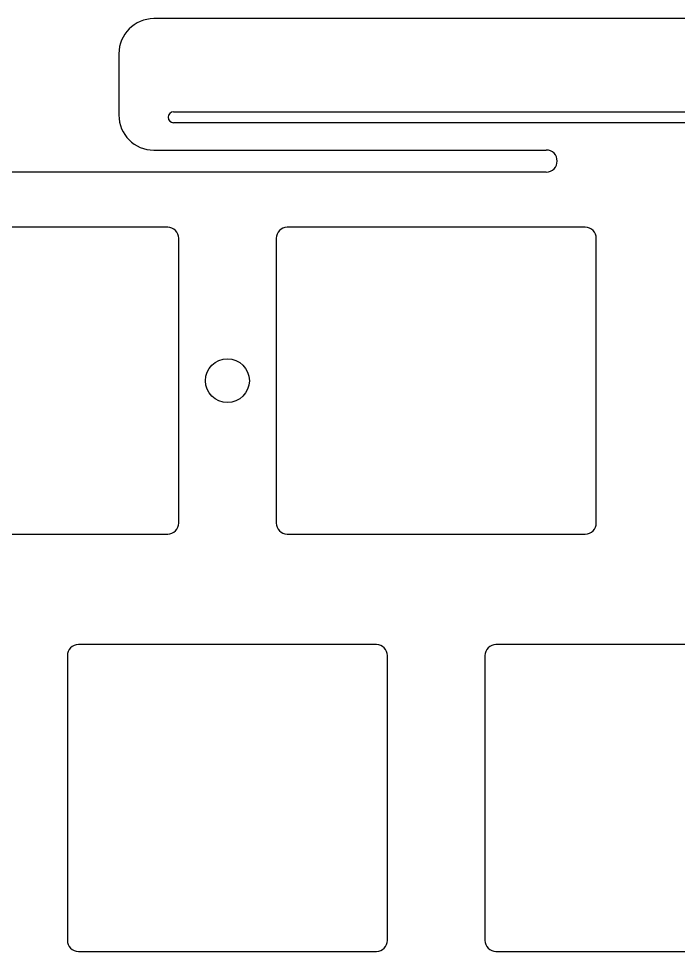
# Model space of a CAD drawing. Header units: millimetres. Extents: x -10 to 276, y -93 to 17.
# Drawn here: x 133.35 to 163.45, y -26.05 to 16.52 of the extents above; entities that cross this region are included whole.
import ezdxf

# ---------------------------------------------------------------- set-up
doc = ezdxf.new("R2010")
doc.units = ezdxf.units.MM
doc.layers.add('BLACK', color=7, linetype='CONTINUOUS')

msp = doc.modelspace()

# ---------------------------------------------------------------- linework, layer by layer
at = {"layer": 'BLACK', "linetype": 'Continuous'}
for p, q in [((186.3201, 16.525), (139.512303, 16.525)), ((137.920082, 14.925), (137.920082, 12.125)), ((140.4201, 12.275), (185.4201, 12.275)), ((185.4201, 11.775), (140.4201, 11.775)), ((139.5201, 10.525), (157.4201, 10.525)), ((157.4201, 9.525), (109.2799, 9.525)), ((140.15, 7), (126.55, 7)), ((159.2, 7), (145.6, 7)), ((140.65, -6.5), (140.65, 6.5)), ((145.1, 6.5), (145.1, -6.5)), ((159.7, -6.5), (159.7, 6.5)), ((126.55, -7), (140.15, -7)), ((145.6, -7), (159.2, -7)), ((149.675, -12.05), (136.075, -12.05)), ((168.725, -12.05), (155.125, -12.05)), ((135.575, -12.55), (135.575, -25.55)), ((150.175, -25.55), (150.175, -12.55)), ((154.625, -12.55), (154.625, -25.55)), ((136.075, -26.05), (149.675, -26.05)), ((155.125, -26.05), (168.725, -26.05))]:
    msp.add_line(p, q, dxfattribs=at)
at = {"layer": 'BLACK'}
msp.add_circle((142.875, 0), 1, dxfattribs=at)
for centre, radius, start, end in [((139.5201, 14.925), 1.600018, 90.2792073, 180), ((139.5201, 12.125), 1.6, 180, 270), ((140.4201, 12.025), 0.25, 90, 270), ((157.4201, 10.025), 0.5, 270, 90), ((140.15, 6.5), 0.5, 0, 90), ((145.6, 6.5), 0.5, 90, 180), ((159.2, 6.5), 0.5, 0, 90), ((140.15, -6.5), 0.5, 270, 0), ((145.6, -6.5), 0.5, 180, 270), ((159.2, -6.5), 0.5, 270, 0), ((136.075, -12.55), 0.5, 90, 180), ((149.675, -12.55), 0.5, 0, 90), ((155.125, -12.55), 0.5, 90, 180), ((136.075, -25.55), 0.5, 180, 270), ((149.675, -25.55), 0.5, 270, 0), ((155.125, -25.55), 0.5, 180, 270)]:
    msp.add_arc(centre, radius, start, end, dxfattribs=at)

doc.saveas('drawing.dxf')
